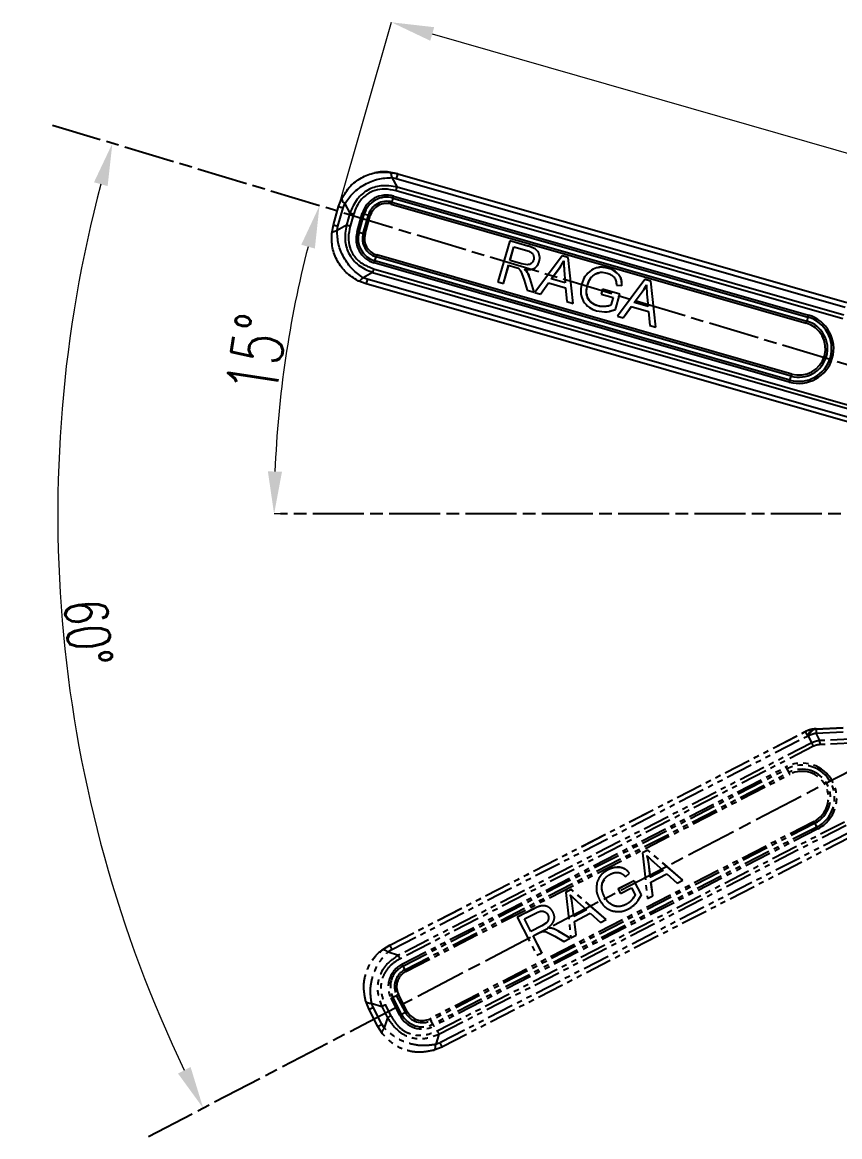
# Model space of a CAD drawing. Header units: millimetres. Extents: x 2136 to 4572, y 748 to 2471.
# Drawn here: x 3911.3 to 4104, y 1115.8 to 1378.5 of the extents above; entities that cross this region are included whole.
import ezdxf

# ---------------------------------------------------------------- set-up
doc = ezdxf.new("R2010")
doc.units = ezdxf.units.MM
doc.linetypes.add('AM_ISO08W050', pattern=[18, 12, -1.5, 3, -1.5])
doc.linetypes.add('PHANTOM', pattern=[12.7, 6.35, -1.27, 1.27, -1.27, 1.27, -1.27])
for name, color, linetype, lineweight in [('AM_5', 3, 'Continuous', 25), ('AM_7', 4, 'AM_ISO08W050', 25), ('标注', 3, 'Continuous', 13)]:
    doc.layers.add(name, color=color, linetype=linetype, lineweight=lineweight)
doc.styles.add('SLDTEXTSTYLE1', font='txt.shx', dxfattribs={"width": 0.7, "bigfont": 'gbcbig.shx'})
doc.dimstyles.new('SLDDIMSTYLE12$0', dxfattribs={"dimtxt": 12, "dimasz": 10, "dimexe": 0, "dimexo": 0.0625, "dimgap": 0.875, "dimtad": 1, "dimdec": 1, "dimlfac": 1.8, "dimrnd": 1e-09, "dimzin": 12, "dimdsep": 46, "dimtxsty": 'SLDTEXTSTYLE1', "dimcen": 0.09, "dimdle": 8.16, "dimclrd": 3, "dimclre": 3, "dimadec": 0, "dimazin": 3, "dimtfac": 1, "dimtdec": 1, "dimtofl": 0, "dimtmove": 0, "dimatfit": 3, "dimfxl": 0, "dimfrac": 2, "dimtolj": 1, "dimlwd": 5, "dimlwe": 5, "dimarcsym": 0})
doc.dimstyles.new('SLDDIMSTYLE12$2', dxfattribs={"dimtxt": 12, "dimasz": 10, "dimexe": 0, "dimexo": 0.0625, "dimgap": 0.875, "dimtad": 1, "dimdec": 1, "dimlfac": 1.8, "dimrnd": 1e-09, "dimzin": 12, "dimdsep": 46, "dimtxsty": 'SLDTEXTSTYLE1', "dimcen": 0.09, "dimdle": 8.16, "dimclrd": 3, "dimclre": 3, "dimadec": 0, "dimazin": 3, "dimtfac": 1, "dimtdec": 1, "dimtofl": 0, "dimtmove": 0, "dimatfit": 3, "dimfxl": 0, "dimfrac": 2, "dimtolj": 1, "dimlwd": 5, "dimlwe": 5, "dimarcsym": 0})

# ---------------------------------------------------------------- blocks, each defined once
blk = doc.blocks.new('*D62')
at = {"layer": 'Defpoints', "color": 0, "transparency": 16777216}
for p in [(3918.41, 1354.23), (3919.83, 1273.16), (4222.68, 1262.59), (4222.68, 1262.59), (3941.07, 1115.82)]:
    blk.add_point(p, dxfattribs=at)
at = {"layer": '标注', "color": 3, "linetype": 'Continuous', "lineweight": 5, "transparency": 16777216}
blk.add_arc((4222.68, 1262.59), 303.03, 165.1292, 205.6373, dxfattribs=at)
at = {"layer": '标注', "color": 3, "transparency": 16777216}
for points in [[(3928.19, 1340.82), (3931.4, 1339.91), (3932.52, 1349.98)], [(3950.97, 1132.23), (3947.99, 1130.73), (3953.95, 1122.54)]]:
    blk.add_solid(points, dxfattribs=at)
at = {"layer": '标注', "color": 0, "transparency": 16777216, "insert": (3926.83, 1234.71), "char_height": 10, "attachment_point": 5, "rotation": 275.3833, "style": 'SLDTEXTSTYLE1'}
blk.add_mtext('\\A1;60%%D', dxfattribs=at)
blk = doc.blocks.new('*D63')
at = {"layer": 'AM_5', "color": 3, "lineweight": 5, "transparency": 16777216}
blk.add_line((3972.11, 1262.62), (3970.66, 1262.62), dxfattribs=at)
at = {"layer": 'AM_5', "color": 3, "linetype": 'Continuous', "lineweight": 5, "transparency": 16777216}
blk.add_arc((4222.57, 1262.62), 251.91, 165.5129, 177.7254, dxfattribs=at)
at = {"layer": 'AM_5', "color": 3, "transparency": 16777216}
for points in [[(3977.06, 1326.09), (3980.27, 1325.2), (3981.36, 1335.27)], [(3972.52, 1272.59), (3969.19, 1272.66), (3970.66, 1262.62)]]:
    blk.add_solid(points, dxfattribs=at)
at = {"layer": 'Defpoints', "color": 0, "transparency": 16777216}
for p in [(3918.41, 1354.23), (3975.44, 1311.44), (3972.17, 1262.62), (4222.68, 1262.59), (4225.83, 1262.62)]:
    blk.add_point(p, dxfattribs=at)
at = {"layer": 'AM_5', "color": 0, "transparency": 16777216, "insert": (3966.55, 1300.34), "char_height": 12, "attachment_point": 5, "rotation": 81.6192, "style": 'SLDTEXTSTYLE1'}
blk.add_mtext('\\A1;15%%D', dxfattribs=at)
blk = doc.blocks.new('*D64')
at = {"layer": 'AM_5', "color": 3, "lineweight": 5, "transparency": 16777216}
blk.add_line((3985.59, 1334.07), (3998.34, 1378.53), dxfattribs=at)
at = {"layer": 'AM_5', "color": 3, "linetype": 'Continuous', "lineweight": 5, "transparency": 16777216}
for p, q in [((4007.95, 1375.78), (4226.64, 1313.07)), ((4222.59, 1262.68), (4236.25, 1310.32))]:
    blk.add_line(p, q, dxfattribs=at)
at = {"layer": 'AM_5', "color": 3, "transparency": 16777216}
for points in [[(4008.41, 1377.38), (4007.49, 1374.18), (3998.34, 1378.53)], [(4227.09, 1314.68), (4226.18, 1311.47), (4236.25, 1310.32)]]:
    blk.add_solid(points, dxfattribs=at)
at = {"layer": 'Defpoints', "color": 0, "transparency": 16777216}
for p in [(3985.57, 1334.01), (4236.25, 1310.32), (4222.57, 1262.62)]:
    blk.add_point(p, dxfattribs=at)
at = {"layer": 'AM_5', "color": 0, "transparency": 16777216, "insert": (4119.19, 1351.03), "char_height": 12, "attachment_point": 5, "rotation": 344.0012, "style": 'SLDTEXTSTYLE1'}
blk.add_mtext('\\A1;225', dxfattribs=at)

msp = doc.modelspace()

# ---------------------------------------------------------------- linework, layer by layer
at = {"color": 7, "linetype": 'Continuous', "lineweight": 25}
for p, q in [((3994.368, 1343.017), (3994.327, 1343.008)), ((3997.766, 1343.21), (3999.8, 1342.825)), ((3999.829, 1342.832), (3997.798, 1343.217)), ((3999.829, 1342.832), (3999.8, 1342.825)), ((3999.801, 1342.825), (4105.694, 1312.458)), ((3999.829, 1342.832), (4105.724, 1312.465)), ((3998.439, 1341.929), (3999.66, 1339.676)), ((3998.439, 1341.929), (3999.457, 1341.737)), ((3999.457, 1341.737), (4105.35, 1311.37)), ((3998.816, 1337.562), (4096.68, 1309.498)), ((4104.764, 1308.597), (3999.408, 1338.81)), ((4105.017, 1309.463), (3999.66, 1339.676)), ((3984.645, 1330.787), (3985.885, 1335.112)), ((3985.693, 1330.469), (3986.933, 1334.795)), ((3985.885, 1335.112), (3986.634, 1337.04)), ((3986.933, 1334.795), (3987.307, 1335.759)), ((3987.307, 1335.759), (3988.529, 1333.505)), ((3998.301, 1335.694), (4096.165, 1307.629)), ((3998.685, 1337.094), (3998.433, 1336.161)), ((3998.433, 1336.161), (4096.297, 1308.097)), ((3998.685, 1337.094), (4096.549, 1309.03)), ((3988.529, 1333.505), (3987.723, 1330.694)), ((3989.39, 1333.256), (3988.583, 1330.445)), ((3990.217, 1329.157), (3991.457, 1333.483)), ((3990.688, 1329.023), (3991.928, 1333.349)), ((3991.641, 1328.758), (3992.882, 1333.084)), ((3991.928, 1333.349), (3992.882, 1333.084)), ((3992.112, 1328.625), (3993.353, 1332.95)), ((3984.259, 1328.754), (3984.645, 1330.787)), ((3987.723, 1330.694), (3985.499, 1329.453)), ((3985.499, 1329.453), (3985.693, 1330.469)), ((3990.688, 1329.023), (3991.641, 1328.758)), ((4026.221, 1327.017), (4023.446, 1317.338)), ((4026.243, 1327.022), (4026.221, 1327.017)), ((4030.503, 1325.789), (4026.221, 1327.017)), ((4030.525, 1325.794), (4026.243, 1327.022)), ((4026.279, 1322.388), (4027.196, 1325.588)), ((4026.301, 1322.393), (4027.216, 1325.583)), ((4027.196, 1325.588), (4030.251, 1324.712)), ((4030.525, 1325.794), (4030.503, 1325.789)), ((4032.02, 1325.23), (4031.997, 1325.225)), ((4092.16, 1293.733), (3994.296, 1321.798)), ((3994.433, 1322.267), (3994.718, 1323.207)), ((4092.297, 1294.202), (3994.433, 1322.267)), ((4092.582, 1295.142), (3994.718, 1323.207)), ((4092.719, 1295.611), (3994.856, 1323.676)), ((4026.301, 1322.393), (4026.279, 1322.388)), ((4029.037, 1321.597), (4026.279, 1322.388)), ((4029.059, 1321.602), (4026.301, 1322.393)), ((4029.059, 1321.602), (4029.037, 1321.597)), ((4030.393, 1321.369), (4029.037, 1321.597)), ((4038.6, 1323.475), (4032.11, 1314.861)), ((4038.622, 1323.479), (4038.6, 1323.475)), ((4039.979, 1323.079), (4038.6, 1323.475)), ((4040.001, 1323.084), (4038.622, 1323.479)), ((4040.001, 1323.084), (4039.979, 1323.079)), ((4041.149, 1312.268), (4039.979, 1323.079)), ((4041.172, 1312.273), (4040.001, 1323.084)), ((3993.893, 1319.562), (3991.669, 1318.321)), ((3993.893, 1319.562), (4121.476, 1282.975)), ((3994.137, 1320.426), (4121.719, 1283.839)), ((4024.725, 1316.971), (4025.959, 1321.273)), ((4024.748, 1316.976), (4025.978, 1321.267)), ((4025.959, 1321.273), (4027.45, 1320.845)), ((4027.45, 1320.845), (4028.259, 1320.532)), ((4028.861, 1319.846), (4029.659, 1317.741)), ((4031.316, 1320.318), (4031.338, 1320.323)), ((4036.035, 1318.041), (4037.918, 1320.571)), ((4036.058, 1318.045), (4037.94, 1320.576)), ((4037.94, 1320.576), (4037.918, 1320.571)), ((4039.071, 1320.062), (4039.321, 1317.098)), ((4046.324, 1319.145), (4046.302, 1319.14)), ((4046.324, 1319.145), (4047.337, 1319.455)), ((4046.884, 1320.682), (4046.862, 1320.677)), ((4049.521, 1320.525), (4049.499, 1320.521)), ((4051.905, 1319.082), (4051.882, 1319.078)), ((3992.358, 1316.872), (3990.429, 1317.622)), ((3992.635, 1317.946), (3991.669, 1318.321)), ((4120.697, 1280.068), (3992.359, 1316.871)), ((4120.974, 1281.142), (3992.635, 1317.946)), ((4023.446, 1317.338), (4024.725, 1316.971)), ((4024.748, 1316.976), (4024.725, 1316.971)), ((4029.659, 1317.741), (4030.36, 1315.355)), ((4031.06, 1318.022), (4031.038, 1318.017)), ((4031.97, 1314.894), (4031.038, 1318.017)), ((4031.992, 1314.898), (4031.06, 1318.022)), ((4033.463, 1314.473), (4035.373, 1317.102)), ((4033.485, 1314.477), (4035.389, 1317.098)), ((4035.373, 1317.102), (4039.411, 1315.944)), ((4036.058, 1318.045), (4036.035, 1318.041)), ((4039.321, 1317.098), (4036.035, 1318.041)), ((4039.32, 1317.11), (4036.058, 1318.045)), ((4044.571, 1316.582), (4044.548, 1316.578)), ((4051.382, 1316.531), (4052.636, 1316.522)), ((4058.123, 1317.876), (4051.633, 1309.262)), ((4052.659, 1316.527), (4052.636, 1316.522)), ((4058.145, 1317.881), (4058.123, 1317.876)), ((4059.502, 1317.481), (4058.123, 1317.876)), ((4059.524, 1317.485), (4058.145, 1317.881)), ((4059.524, 1317.485), (4059.502, 1317.481)), ((4060.672, 1306.67), (4059.502, 1317.481)), ((4060.694, 1306.675), (4059.524, 1317.485)), ((4030.36, 1315.355), (4031.97, 1314.894)), ((4031.992, 1314.898), (4031.97, 1314.894)), ((4032.11, 1314.861), (4033.463, 1314.473)), ((4033.485, 1314.477), (4033.463, 1314.473)), ((4039.411, 1315.944), (4039.704, 1312.683)), ((4048.106, 1315.614), (4047.781, 1314.48)), ((4047.781, 1314.48), (4050.618, 1313.666)), ((4048.129, 1315.619), (4048.106, 1315.614)), ((4052.197, 1314.441), (4048.106, 1315.614)), ((4052.219, 1314.446), (4048.129, 1315.619)), ((4050.618, 1313.666), (4050.1, 1311.858)), ((4051.17, 1310.859), (4052.197, 1314.441)), ((4051.192, 1310.863), (4052.219, 1314.446)), ((4052.219, 1314.446), (4052.197, 1314.441)), ((4055.558, 1312.442), (4057.44, 1314.973)), ((4055.58, 1312.447), (4057.463, 1314.978)), ((4057.463, 1314.978), (4057.44, 1314.973)), ((4058.594, 1314.464), (4058.844, 1311.5)), ((4039.704, 1312.683), (4041.149, 1312.268)), ((4041.172, 1312.273), (4041.149, 1312.268)), ((4044.689, 1313.441), (4044.666, 1313.436)), ((4047.024, 1311.666), (4047.001, 1311.661)), ((4048.912, 1311.553), (4048.89, 1311.548)), ((4049.505, 1311.665), (4048.912, 1311.553)), ((4052.986, 1308.874), (4054.896, 1311.504)), ((4053.008, 1308.879), (4054.912, 1311.499)), ((4054.896, 1311.504), (4058.934, 1310.346)), ((4055.58, 1312.447), (4055.558, 1312.442)), ((4058.844, 1311.5), (4055.558, 1312.442)), ((4058.843, 1311.511), (4055.58, 1312.447)), ((4049.765, 1310.408), (4049.788, 1310.413)), ((4049.771, 1310.472), (4051.192, 1310.863)), ((4051.192, 1310.863), (4051.17, 1310.859)), ((4051.633, 1309.262), (4052.986, 1308.874)), ((4053.008, 1308.879), (4052.986, 1308.874)), ((4058.934, 1310.346), (4059.227, 1307.084)), ((4096.549, 1309.03), (4096.297, 1308.097)), ((4059.227, 1307.084), (4060.672, 1306.67)), ((4060.694, 1306.675), (4060.672, 1306.67)), ((4092.297, 1294.202), (4092.582, 1295.142))]:
    msp.add_line(p, q, dxfattribs=at)
at = {"color": 7, "linetype": 'PHANTOM', "lineweight": 25}
for p, q in [((3997.932, 1160.985), (4095.929, 1211.305)), ((3997.948, 1161.01), (4095.946, 1211.33)), ((4095.929, 1211.305), (4095.946, 1211.33)), ((4098.475, 1211.956), (4098.224, 1211.943)), ((4098.232, 1211.919), (4098.249, 1211.944)), ((4098.232, 1211.919), (4098.481, 1211.93)), ((4098.249, 1211.944), (4098.5, 1211.957)), ((4098.481, 1211.93), (4106.649, 1212.318)), ((4098.5, 1211.957), (4106.668, 1212.345)), ((4098.509, 1210.925), (4106.677, 1211.313)), ((3998.426, 1159.956), (4096.423, 1210.276)), ((4097.485, 1208.657), (3999.984, 1158.593)), ((4096.423, 1210.276), (4096.672, 1210.286)), ((4097.485, 1208.657), (4096.672, 1210.286)), ((4099.376, 1209.186), (4098.509, 1210.925)), ((4108.184, 1209.604), (4099.376, 1209.186)), ((4108.226, 1208.672), (4099.417, 1208.254)), ((4097.893, 1207.853), (4000.393, 1157.788)), ((4000.815, 1156.473), (4091.382, 1202.977)), ((4001.04, 1156.042), (4091.606, 1202.546)), ((4001.494, 1155.19), (4092.061, 1201.694)), ((4001.718, 1154.759), (4092.285, 1201.263)), ((4009.13, 1140.776), (4127.199, 1201.402)), ((4091.606, 1202.546), (4092.061, 1201.694)), ((4009.543, 1139.979), (4127.612, 1200.605)), ((4128.501, 1198.925), (4009.732, 1137.939)), ((4129.034, 1197.952), (4010.265, 1136.967)), ((4097.996, 1190.141), (4007.43, 1143.637)), ((4098.217, 1189.706), (4007.651, 1143.202)), ((4098.653, 1188.825), (4008.086, 1142.321)), ((4098.874, 1188.389), (4008.307, 1141.885)), ((4098.653, 1188.825), (4098.217, 1189.706)), ((4058.809, 1183.357), (4057.533, 1182.702)), ((4057.546, 1182.721), (4057.533, 1182.702)), ((4057.533, 1182.702), (4058.695, 1171.98)), ((4058.822, 1183.376), (4057.546, 1182.721)), ((4058.822, 1183.376), (4058.809, 1183.357)), ((4067.06, 1176.275), (4058.809, 1183.357)), ((4067.073, 1176.294), (4058.822, 1183.376)), ((4059.035, 1180.137), (4059.022, 1180.118)), ((4059.381, 1176.985), (4059.022, 1180.118)), ((4059.394, 1177.004), (4059.035, 1180.137)), ((4060.211, 1180.536), (4062.422, 1178.546)), ((4047.417, 1177.058), (4047.404, 1177.039)), ((4049.447, 1178.748), (4049.434, 1178.729)), ((4052.173, 1179.327), (4052.16, 1179.308)), ((4053.538, 1177.109), (4054.459, 1177.96)), ((4054.472, 1177.979), (4054.459, 1177.96)), ((4062.422, 1178.546), (4059.381, 1176.985)), ((4059.394, 1177.004), (4059.381, 1176.985)), ((4062.413, 1178.554), (4059.394, 1177.004)), ((4059.54, 1175.848), (4063.277, 1177.766)), ((4063.277, 1177.766), (4065.723, 1175.588)), ((4048.061, 1175.553), (4048.048, 1175.535)), ((4048.061, 1175.553), (4048.587, 1176.473)), ((4055.562, 1176.143), (4051.776, 1174.199)), ((4055.575, 1176.161), (4051.789, 1174.218)), ((4052.316, 1173.149), (4054.941, 1174.497)), ((4054.941, 1174.497), (4055.8, 1172.824)), ((4055.575, 1176.161), (4055.562, 1176.143)), ((4057.265, 1172.827), (4055.562, 1176.143)), ((4057.278, 1172.846), (4055.575, 1176.161)), ((4059.947, 1172.623), (4059.54, 1175.848)), ((4059.96, 1172.641), (4059.555, 1175.855)), ((4065.723, 1175.588), (4067.06, 1176.275)), ((4067.073, 1176.294), (4067.06, 1176.275)), ((4040.742, 1174.08), (4039.466, 1173.425)), ((4039.479, 1173.444), (4039.466, 1173.425)), ((4039.466, 1173.425), (4040.628, 1162.703)), ((4040.755, 1174.099), (4039.479, 1173.444)), ((4040.755, 1174.099), (4040.742, 1174.08)), ((4048.993, 1166.998), (4040.742, 1174.08)), ((4049.006, 1167.017), (4040.755, 1174.099)), ((4048.536, 1172.485), (4048.523, 1172.466)), ((4051.789, 1174.218), (4051.776, 1174.199)), ((4051.776, 1174.199), (4052.316, 1173.149)), ((4055.143, 1171.789), (4055.13, 1171.77)), ((4055.499, 1172.276), (4055.143, 1171.789)), ((4056.51, 1171.588), (4057.278, 1172.846)), ((4057.278, 1172.846), (4057.265, 1172.827)), ((4058.695, 1171.98), (4059.947, 1172.623)), ((4059.96, 1172.641), (4059.947, 1172.623)), ((4031.977, 1169.572), (4028.014, 1167.537)), ((4031.99, 1169.591), (4028.027, 1167.556)), ((4031.99, 1169.591), (4031.977, 1169.572)), ((4033.466, 1170.202), (4033.453, 1170.184)), ((4040.968, 1170.86), (4040.955, 1170.841)), ((4041.314, 1167.708), (4040.955, 1170.841)), ((4041.327, 1167.726), (4040.968, 1170.86)), ((4044.355, 1169.269), (4041.314, 1167.708)), ((4044.346, 1169.277), (4041.327, 1167.726)), ((4042.144, 1171.259), (4044.355, 1169.269)), ((4050.772, 1170.275), (4050.759, 1170.256)), ((4053.689, 1170.579), (4053.676, 1170.56)), ((4056.549, 1171.538), (4056.562, 1171.556)), ((4028.027, 1167.556), (4028.014, 1167.537)), ((4028.014, 1167.537), (4032.614, 1158.58)), ((4029.704, 1167.163), (4032.531, 1168.614)), ((4031.225, 1164.201), (4029.704, 1167.163)), ((4031.238, 1164.22), (4029.722, 1167.172)), ((4041.327, 1167.726), (4041.314, 1167.708)), ((4041.474, 1166.571), (4045.21, 1168.489)), ((4041.88, 1163.346), (4041.474, 1166.571)), ((4041.893, 1163.364), (4041.488, 1166.578)), ((4045.21, 1168.489), (4047.656, 1166.311)), ((4047.656, 1166.311), (4048.993, 1166.998)), ((4049.006, 1167.017), (4048.993, 1166.998)), ((4033.777, 1165.512), (4031.225, 1164.201)), ((4031.238, 1164.22), (4031.225, 1164.201)), ((4033.79, 1165.531), (4031.238, 1164.22)), ((4031.754, 1163.169), (4033.134, 1163.878)), ((4033.134, 1163.878), (4033.939, 1164.203)), ((4034.922, 1166.274), (4033.777, 1165.512)), ((4033.79, 1165.531), (4033.777, 1165.512)), ((4034.847, 1164.115), (4036.869, 1163.126)), ((4036.314, 1166.139), (4036.327, 1166.158)), ((4037.699, 1164.289), (4037.686, 1164.271)), ((4040.503, 1162.631), (4037.686, 1164.271)), ((4040.516, 1162.65), (4037.699, 1164.289)), ((4033.799, 1159.188), (4031.754, 1163.169)), ((4033.812, 1159.207), (4031.772, 1163.179)), ((4036.869, 1163.126), (4039.013, 1161.866)), ((4039.013, 1161.866), (4040.503, 1162.631)), ((4040.516, 1162.65), (4040.503, 1162.631)), ((4040.628, 1162.703), (4041.88, 1163.346)), ((4041.893, 1163.364), (4041.88, 1163.346)), ((3996.184, 1159.873), (3997.931, 1160.985)), ((3997.948, 1161.01), (3996.203, 1159.901)), ((3997.552, 1159.399), (3998.426, 1159.956)), ((3997.552, 1159.399), (3999.984, 1158.593)), ((3997.948, 1161.01), (3997.931, 1160.985)), ((4032.614, 1158.58), (4033.799, 1159.188)), ((4033.812, 1159.207), (4033.799, 1159.188)), ((3993.839, 1157.407), (3993.815, 1157.373)), ((4001.04, 1156.042), (4001.494, 1155.19)), ((4000.296, 1144.46), (3998.241, 1148.463)), ((3998.676, 1148.688), (3999.552, 1149.147)), ((4000.731, 1144.685), (3998.676, 1148.688)), ((4001.608, 1145.144), (3999.552, 1149.147)), ((4002.043, 1145.369), (3999.987, 1149.372)), ((3993.062, 1145.838), (3992.29, 1147.757)), ((3995.118, 1141.835), (3993.062, 1145.838)), ((3993.657, 1147.283), (3996.09, 1146.476)), ((3994.044, 1146.324), (3993.657, 1147.283)), ((3996.099, 1142.321), (3994.044, 1146.324)), ((3996.09, 1146.476), (3997.426, 1143.874)), ((3996.888, 1146.883), (3998.224, 1144.281)), ((3997.426, 1143.874), (3996.654, 1141.447)), ((4000.731, 1144.685), (4001.608, 1145.144)), ((4008.086, 1142.321), (4007.651, 1143.202)), ((3996.227, 1140.089), (3995.118, 1141.835)), ((3996.654, 1141.447), (3996.099, 1142.321)), ((4009.543, 1139.979), (4008.771, 1137.552)), ((4009.732, 1137.939), (4008.771, 1137.552)), ((4010.265, 1136.967), (4008.345, 1136.194))]:
    msp.add_line(p, q, dxfattribs=at)
at = {"color": 7, "linetype": 'Continuous', "lineweight": 25}
for centre, radius, start, end in [((3997.176, 1331.843), 5.949, 73.99917, 164.00247), ((3997.179, 1331.844), 5.462, 73.99917, 164.00247), ((4033.884, 1327.452), 36.496, 163.9172, 164.67984), ((3997.196, 1331.847), 4.488, 73.99917, 164.00247), ((3997.199, 1331.848), 4.001, 73.99917, 164.00247), ((3963.232, 1345.805), 36.498, 343.91719, 344.67981), ((4010.791, 1400.712), 69.954, 253.95603, 254.35706), ((3974.018, 1265.717), 69.958, 73.95602, 74.35704), ((3995.936, 1327.517), 5.95, 164.00083, 253.99752), ((4009.551, 1396.386), 69.954, 253.95603, 254.35706), ((3995.939, 1327.518), 5.463, 164.00075, 253.99756), ((3995.956, 1327.521), 4.488, 164.00075, 253.99757), ((3972.778, 1261.391), 69.958, 73.95602, 74.35704), ((3995.959, 1327.522), 4.001, 164.00056, 253.99766), ((4030.014, 1311.611), 37.142, 163.32881, 164.08236), ((3959.137, 1333.862), 37.142, 343.32882, 344.08236), ((4094.42, 1301.616), 8.2, 254.00246, 74), ((4094.423, 1301.616), 7.713, 254.00238, 74.00008), ((4131.749, 1299.387), 36.497, 163.91719, 164.67983), ((4094.439, 1301.62), 6.738, 254.00253, 73.99993), ((4094.442, 1301.62), 6.251, 254.00255, 73.99991), ((4061.096, 1317.74), 36.497, 343.91719, 344.67983), ((4057, 1305.798), 37.143, 343.32883, 344.08237), ((4127.877, 1283.547), 37.141, 163.32879, 164.08235)]:
    msp.add_arc(centre, radius, start, end, dxfattribs=at)
at = {"color": 7, "linetype": 'PHANTOM', "lineweight": 25}
for centre, radius, start, end in [((4098.498, 1206.301), 5.625, 92.71551, 117.17948), ((4110.831, 1217.832), 16.269, 203.65323, 207.67441), ((4098.515, 1206.326), 5.625, 92.71551, 117.17948), ((4098.727, 1209.558), 2.413, 101.84245, 162.69532), ((4098.976, 1209.569), 2.413, 101.84237, 162.69509), ((4118.488, 1211.987), 20.008, 180.16327, 183.04177), ((4099.848, 1204.118), 6.938, 101.13017, 117.24213), ((4095.128, 1195.683), 8.2, 297.1833, 117.18084), ((4095.129, 1195.686), 7.713, 297.18322, 117.18092), ((4123.873, 1219.603), 36.497, 207.09803, 207.86067), ((4095.139, 1195.7), 6.738, 297.18337, 117.18077), ((4059.794, 1184.638), 36.497, 27.09803, 27.86067), ((4095.141, 1195.702), 6.251, 297.18339, 117.18075), ((4064.979, 1173.127), 37.143, 26.50967, 27.26321), ((4131.888, 1205.403), 37.141, 206.50963, 207.26319), ((4003.533, 1151.181), 5.949, 117.18001, 207.18331), ((4003.535, 1151.183), 5.462, 117.18001, 207.18331), ((4033.305, 1173.098), 36.496, 207.09805, 207.86068), ((4003.544, 1151.197), 4.488, 117.18001, 207.18331), ((4003.546, 1151.2), 4.001, 117.18001, 207.18331), ((3969.227, 1138.133), 36.498, 27.09803, 27.86065), ((3966.333, 1210.716), 69.954, 297.13687, 297.5379), ((4031.896, 1087.115), 69.958, 117.13686, 117.53788), ((3968.389, 1206.714), 69.954, 297.13687, 297.5379), ((4005.589, 1147.178), 5.95, 207.18167, 297.17837), ((4005.591, 1147.18), 5.463, 207.18159, 297.1784), ((4033.952, 1083.112), 69.958, 117.13686, 117.53788), ((4005.601, 1147.194), 4.488, 207.18159, 297.17841), ((4005.602, 1147.197), 4.001, 207.1814, 297.1785), ((3974.413, 1126.623), 37.142, 26.50966, 27.2632), ((4041.323, 1158.899), 37.142, 206.50966, 207.26321)]:
    msp.add_arc(centre, radius, start, end, dxfattribs=at)
at = {"color": 7, "linetype": 'Continuous', "lineweight": 25}
for points, knots in [([(3986.634, 1337.04), (3987.226, 1338.006), (3988.404, 1339.931), (3991.166, 1341.982), (3994.37, 1343.238), (3996.631, 1343.22), (3997.766, 1343.21)], [0, 0, 0, 0, 0.2509207, 0.5000162, 0.7490448, 1, 1, 1, 1]), ([(3997.798, 1343.217), (3996.644, 1343.318), (3995.468, 1343.42), (3994.39, 1343.016), (3994.37, 1343.008)], [0, 0, 0, 0, 0.9811751, 1, 1, 1, 1]), ([(3997.766, 1343.21), (3997.903, 1343.141), (3998.178, 1343.002), (3998.352, 1342.287), (3998.439, 1341.929)], [0, 0, 0, 0, 0.5000005, 1, 1, 1, 1]), ([(3987.307, 1335.759), (3987.939, 1336.648), (3989.197, 1338.419), (3991.992, 1340.407), (3995.164, 1341.727), (3997.344, 1341.861), (3998.439, 1341.929)], [0, 0, 0, 0, 0.2509209, 0.5000162, 0.7490448, 1, 1, 1, 1]), ([(3999.66, 1339.676), (3998.389, 1339.882), (3996.032, 1340.263), (3992.658, 1339.15), (3989.943, 1336.876), (3989.023, 1334.684), (3988.529, 1333.505)], [0, 0, 0, 0, 0.2702915, 0.5008839, 0.7316205, 1, 1, 1, 1]), ([(3999.408, 1338.81), (3998.528, 1338.997), (3996.891, 1339.346), (3994.49, 1338.988), (3992.341, 1337.947), (3990.432, 1336.034), (3989.755, 1334.229), (3989.39, 1333.256)], [0, 0, 0, 0, 0.2085412, 0.3881399, 0.5544367, 0.759769, 1, 1, 1, 1]), ([(3986.635, 1337.04), (3986.61, 1336.882), (3986.561, 1336.564), (3987.057, 1336.028), (3987.307, 1335.759)], [0, 0, 0, 0, 0.49686735, 1, 1, 1, 1]), ([(3984.259, 1328.754), (3984.321, 1328.896), (3984.445, 1329.18), (3985.148, 1329.362), (3985.499, 1329.453)], [0, 0, 0, 0, 0.50000085, 1, 1, 1, 1]), ([(3991.669, 1318.321), (3990.777, 1318.955), (3988.997, 1320.219), (3987.006, 1323.016), (3985.69, 1326.186), (3985.563, 1328.361), (3985.499, 1329.453)], [0, 0, 0, 0, 0.2509467, 0.4999847, 0.7490684, 1, 1, 1, 1]), ([(3987.723, 1330.694), (3987.517, 1329.421), (3987.135, 1327.063), (3988.249, 1323.689), (3990.523, 1320.975), (3992.715, 1320.056), (3993.893, 1319.562)], [0, 0, 0, 0, 0.2705363, 0.5011773, 0.7319034, 1, 1, 1, 1]), ([(3988.583, 1330.445), (3988.396, 1329.564), (3988.048, 1327.926), (3988.406, 1325.524), (3989.448, 1323.375), (3991.361, 1321.467), (3993.165, 1320.791), (3994.137, 1320.426)], [0, 0, 0, 0, 0.20872371, 0.38836947, 0.55468562, 0.75997191, 1, 1, 1, 1]), ([(3990.429, 1317.622), (3989.462, 1318.214), (3987.534, 1319.394), (3985.482, 1322.157), (3984.226, 1325.361), (3984.248, 1327.62), (3984.259, 1328.754)], [0, 0, 0, 0, 0.2509467, 0.4999848, 0.7490685, 1, 1, 1, 1]), ([(4030.251, 1324.712), (4030.56, 1324.607), (4031.008, 1324.456), (4031.502, 1324.1), (4031.657, 1323.873), (4031.729, 1323.767)], [0, 0, 0, 0, 0.5431864, 0.7867589, 1, 1, 1, 1]), ([(4031.997, 1325.225), (4031.761, 1325.336), (4031.277, 1325.561), (4030.765, 1325.712), (4030.503, 1325.789)], [0, 0, 0, 0, 0.4889255, 1, 1, 1, 1]), ([(4032.02, 1325.23), (4031.783, 1325.34), (4031.299, 1325.566), (4030.787, 1325.717), (4030.525, 1325.794)], [0, 0, 0, 0, 0.4889255, 1, 1, 1, 1]), ([(4032.838, 1324.503), (4032.702, 1324.662), (4032.458, 1324.945), (4032.139, 1325.139), (4031.997, 1325.225)], [0, 0, 0, 0, 0.5575462, 1, 1, 1, 1]), ([(4033.282, 1323.429), (4033.234, 1323.651), (4033.152, 1324.037), (4032.932, 1324.364), (4032.838, 1324.503)], [0, 0, 0, 0, 0.5738958, 1, 1, 1, 1]), ([(4029.72, 1320.294), (4030.047, 1320.263), (4030.654, 1320.204), (4031.512, 1320.329), (4032.266, 1320.666), (4032.887, 1321.288), (4033.094, 1321.859), (4033.203, 1322.159)], [0, 0, 0, 0, 0.2248507, 0.4169148, 0.5876668, 0.7832367, 1, 1, 1, 1]), ([(4031.315, 1321.701), (4031.174, 1321.609), (4030.893, 1321.426), (4030.559, 1321.388), (4030.393, 1321.369)], [0, 0, 0, 0, 0.50112496, 1, 1, 1, 1]), ([(4031.882, 1322.531), (4031.822, 1322.368), (4031.702, 1322.044), (4031.444, 1321.815), (4031.315, 1321.701)], [0, 0, 0, 0, 0.5017512, 1, 1, 1, 1]), ([(4031.729, 1323.767), (4031.816, 1323.566), (4031.944, 1323.269), (4031.952, 1322.838), (4031.905, 1322.634), (4031.882, 1322.531)], [0, 0, 0, 0, 0.508701, 0.7517829, 1, 1, 1, 1]), ([(4033.203, 1322.159), (4033.256, 1322.396), (4033.349, 1322.817), (4033.302, 1323.243), (4033.282, 1323.429)], [0, 0, 0, 0, 0.5655054, 1, 1, 1, 1]), ([(4037.918, 1320.571), (4038.124, 1320.867), (4038.504, 1321.414), (4038.814, 1322.003), (4038.955, 1322.273)], [0, 0, 0, 0, 0.5419592, 1, 1, 1, 1]), ([(4037.94, 1320.576), (4038.146, 1320.872), (4038.527, 1321.419), (4038.836, 1322.008), (4038.978, 1322.278)], [0, 0, 0, 0, 0.5419592, 1, 1, 1, 1]), ([(4038.955, 1322.273), (4038.964, 1321.912), (4038.983, 1321.174), (4039.041, 1320.438), (4039.071, 1320.062)], [0, 0, 0, 0, 0.4886907, 1, 1, 1, 1]), ([(4028.259, 1320.532), (4028.359, 1320.452), (4028.6, 1320.261), (4028.765, 1319.999), (4028.861, 1319.846)], [0, 0, 0, 0, 0.4142729, 1, 1, 1, 1]), ([(4031.038, 1318.017), (4030.863, 1318.559), (4030.586, 1319.421), (4029.954, 1320.058), (4029.72, 1320.294)], [0, 0, 0, 0, 0.628575, 1, 1, 1, 1]), ([(4031.06, 1318.022), (4030.885, 1318.564), (4030.608, 1319.425), (4029.977, 1320.063), (4029.742, 1320.299)], [0, 0, 0, 0, 0.628575, 1, 1, 1, 1]), ([(4045.516, 1320.127), (4044.941, 1319.655), (4043.872, 1318.778), (4043.421, 1317.476), (4043.213, 1316.875)], [0, 0, 0, 0, 0.5381648, 1, 1, 1, 1]), ([(4044.548, 1316.578), (4044.741, 1317.114), (4045.02, 1317.888), (4045.701, 1318.716), (4046.104, 1319), (4046.302, 1319.14)], [0, 0, 0, 0, 0.5344662, 0.7714045, 1, 1, 1, 1]), ([(4044.571, 1316.582), (4044.781, 1317.188), (4045.137, 1318.212), (4045.98, 1318.874), (4046.324, 1319.145)], [0, 0, 0, 0, 0.5921782, 1, 1, 1, 1]), ([(4049.499, 1320.521), (4049.087, 1320.617), (4048.304, 1320.801), (4046.904, 1320.786), (4046.035, 1320.374), (4045.516, 1320.127)], [0, 0, 0, 0, 0.308178, 0.5862676, 1, 1, 1, 1]), ([(4046.302, 1319.14), (4046.514, 1319.251), (4046.937, 1319.474), (4047.93, 1319.682), (4048.683, 1319.531), (4049.2, 1319.428)], [0, 0, 0, 0, 0.2394886, 0.4785859, 1, 1, 1, 1]), ([(4049.521, 1320.525), (4049.111, 1320.615), (4048.332, 1320.784), (4047.408, 1320.847), (4046.977, 1320.672), (4046.899, 1320.641)], [0, 0, 0, 0, 0.4764978, 0.9064737, 1, 1, 1, 1]), ([(4049.2, 1319.428), (4049.514, 1319.318), (4050.127, 1319.104), (4050.591, 1318.652), (4050.818, 1318.432)], [0, 0, 0, 0, 0.512975, 1, 1, 1, 1]), ([(4051.882, 1319.078), (4051.515, 1319.426), (4050.823, 1320.081), (4049.921, 1320.38), (4049.499, 1320.521)], [0, 0, 0, 0, 0.5318982, 1, 1, 1, 1]), ([(4051.905, 1319.082), (4051.537, 1319.431), (4050.845, 1320.086), (4049.943, 1320.385), (4049.521, 1320.525)], [0, 0, 0, 0, 0.53189815, 1, 1, 1, 1]), ([(4052.636, 1316.522), (4052.631, 1317.064), (4052.621, 1317.996), (4052.1, 1318.758), (4051.882, 1319.078)], [0, 0, 0, 0, 0.5814657, 1, 1, 1, 1]), ([(4052.659, 1316.527), (4052.653, 1317.069), (4052.644, 1318.001), (4052.123, 1318.763), (4051.905, 1319.082)], [0, 0, 0, 0, 0.5814657, 1, 1, 1, 1]), ([(3990.429, 1317.622), (3990.58, 1317.602), (3990.883, 1317.563), (3991.406, 1318.067), (3991.669, 1318.321)], [0, 0, 0, 0, 0.4968674, 1, 1, 1, 1]), ([(4043.213, 1316.875), (4043.047, 1316.078), (4042.762, 1314.704), (4043.303, 1313.422), (4043.53, 1312.883)], [0, 0, 0, 0, 0.5794862, 1, 1, 1, 1]), ([(4044.666, 1313.436), (4044.573, 1313.66), (4044.381, 1314.118), (4044.246, 1315.195), (4044.424, 1316.011), (4044.548, 1316.578)], [0, 0, 0, 0, 0.2264152, 0.4626215, 1, 1, 1, 1]), ([(4044.689, 1313.441), (4044.517, 1313.981), (4044.186, 1315.02), (4044.446, 1316.076), (4044.571, 1316.582)], [0, 0, 0, 0, 0.520635, 1, 1, 1, 1]), ([(4050.818, 1318.432), (4050.913, 1318.307), (4051.105, 1318.055), (4051.361, 1317.419), (4051.373, 1316.894), (4051.382, 1316.531)], [0, 0, 0, 0, 0.23103556, 0.46846759, 1, 1, 1, 1]), ([(4057.44, 1314.973), (4057.646, 1315.269), (4058.027, 1315.815), (4058.336, 1316.405), (4058.478, 1316.675)], [0, 0, 0, 0, 0.54195929, 1, 1, 1, 1]), ([(4057.463, 1314.978), (4057.669, 1315.274), (4058.049, 1315.82), (4058.359, 1316.409), (4058.5, 1316.679)], [0, 0, 0, 0, 0.5419593, 1, 1, 1, 1]), ([(4058.478, 1316.675), (4058.487, 1316.314), (4058.506, 1315.576), (4058.564, 1314.84), (4058.594, 1314.464)], [0, 0, 0, 0, 0.4886908, 1, 1, 1, 1]), ([(4043.53, 1312.883), (4043.977, 1312.283), (4044.809, 1311.166), (4046.119, 1310.709), (4046.725, 1310.498)], [0, 0, 0, 0, 0.53725916, 1, 1, 1, 1]), ([(4047.001, 1311.661), (4046.5, 1311.848), (4045.772, 1312.12), (4045.028, 1312.82), (4044.787, 1313.231), (4044.666, 1313.436)], [0, 0, 0, 0, 0.5264104, 0.7642346, 1, 1, 1, 1]), ([(4047.024, 1311.666), (4046.456, 1311.874), (4045.484, 1312.229), (4044.923, 1313.085), (4044.689, 1313.441)], [0, 0, 0, 0, 0.5837878, 1, 1, 1, 1]), ([(4048.89, 1311.548), (4048.571, 1311.515), (4047.935, 1311.448), (4047.312, 1311.59), (4047.001, 1311.661)], [0, 0, 0, 0, 0.5020846, 1, 1, 1, 1]), ([(4048.912, 1311.553), (4048.554, 1311.518), (4047.918, 1311.456), (4047.296, 1311.602), (4047.024, 1311.666)], [0, 0, 0, 0, 0.5618251, 1, 1, 1, 1]), ([(4050.1, 1311.858), (4049.96, 1311.802), (4049.571, 1311.646), (4049.156, 1311.586), (4048.89, 1311.548)], [0, 0, 0, 0, 0.3598376, 1, 1, 1, 1]), ([(4046.725, 1310.498), (4047.548, 1310.358), (4049.066, 1310.101), (4050.509, 1310.621), (4051.17, 1310.859)], [0, 0, 0, 0, 0.5424178, 1, 1, 1, 1])]:
    msp.add_open_spline(points, degree=3, knots=knots, dxfattribs=at)
for points in [[(3999.801, 1342.825), (3999.781, 1342.775), (3999.741, 1342.675), (3999.551, 1342.049), (3999.457, 1341.737)], [(3999.408, 1338.81), (3999.432, 1338.893), (3999.48, 1339.061), (3999.549, 1339.297), (3999.611, 1339.512), (3999.644, 1339.621), (3999.66, 1339.676)], [(3985.885, 1335.112), (3985.928, 1335.097), (3986.013, 1335.067), (3986.626, 1334.886), (3986.933, 1334.795)], [(3989.39, 1333.256), (3989.306, 1333.28), (3989.139, 1333.328), (3988.903, 1333.396), (3988.691, 1333.458), (3988.583, 1333.49), (3988.529, 1333.505)], [(3984.645, 1330.787), (3984.688, 1330.771), (3984.773, 1330.741), (3985.386, 1330.56), (3985.693, 1330.469)], [(3988.583, 1330.445), (3988.5, 1330.469), (3988.333, 1330.517), (3988.097, 1330.585), (3987.885, 1330.646), (3987.777, 1330.678), (3987.723, 1330.694)], [(3994.137, 1320.426), (3994.113, 1320.342), (3994.065, 1320.175), (3993.998, 1319.939), (3993.938, 1319.725), (3993.908, 1319.616), (3993.893, 1319.562)], [(3992.635, 1317.946), (3992.551, 1317.635), (3992.382, 1317.013), (3992.367, 1316.919), (3992.359, 1316.871)]]:
    msp.add_open_spline(points, degree=3, dxfattribs=at)
at = {"color": 7, "linetype": 'PHANTOM', "lineweight": 25}
for points, knots in [([(4099.376, 1209.186), (4099.044, 1209.145), (4098.387, 1209.063), (4097.784, 1208.791), (4097.485, 1208.657)], [0, 0, 0, 0, 0.50495342, 1, 1, 1, 1]), ([(4099.417, 1208.254), (4099.116, 1208.222), (4098.587, 1208.167), (4098.102, 1207.947), (4097.893, 1207.853)], [0, 0, 0, 0, 0.56777287, 1, 1, 1, 1]), ([(4058.614, 1182.069), (4058.867, 1181.812), (4059.386, 1181.287), (4059.932, 1180.79), (4060.211, 1180.536)], [0, 0, 0, 0, 0.4886908, 1, 1, 1, 1]), ([(4059.022, 1180.118), (4058.969, 1180.475), (4058.873, 1181.134), (4058.695, 1181.775), (4058.614, 1182.069)], [0, 0, 0, 0, 0.54195929, 1, 1, 1, 1]), ([(4059.035, 1180.137), (4058.982, 1180.494), (4058.886, 1181.153), (4058.708, 1181.794), (4058.627, 1182.088)], [0, 0, 0, 0, 0.5419593, 1, 1, 1, 1]), ([(4049.434, 1178.729), (4049.068, 1178.518), (4048.372, 1178.116), (4047.361, 1177.147), (4047.009, 1176.252), (4046.799, 1175.717)], [0, 0, 0, 0, 0.308178, 0.5862676, 1, 1, 1, 1]), ([(4049.447, 1178.748), (4049.088, 1178.532), (4048.403, 1178.123), (4047.687, 1177.537), (4047.492, 1177.114), (4047.457, 1177.038)], [0, 0, 0, 0, 0.4764978, 0.9064737, 1, 1, 1, 1]), ([(4048.048, 1175.535), (4048.126, 1175.761), (4048.282, 1176.213), (4048.864, 1177.044), (4049.517, 1177.45), (4049.964, 1177.728)], [0, 0, 0, 0, 0.2394886, 0.4785859, 1, 1, 1, 1]), ([(4052.16, 1179.308), (4051.653, 1179.31), (4050.701, 1179.315), (4049.838, 1178.916), (4049.434, 1178.729)], [0, 0, 0, 0, 0.5318982, 1, 1, 1, 1]), ([(4052.173, 1179.327), (4051.666, 1179.329), (4050.714, 1179.334), (4049.851, 1178.935), (4049.447, 1178.748)], [0, 0, 0, 0, 0.53189815, 1, 1, 1, 1]), ([(4049.964, 1177.728), (4050.268, 1177.863), (4050.862, 1178.126), (4051.51, 1178.114), (4051.826, 1178.108)], [0, 0, 0, 0, 0.512975, 1, 1, 1, 1]), ([(4051.826, 1178.108), (4051.98, 1178.083), (4052.293, 1178.03), (4052.915, 1177.741), (4053.283, 1177.368), (4053.538, 1177.109)], [0, 0, 0, 0, 0.23103556, 0.46846759, 1, 1, 1, 1]), ([(4054.459, 1177.96), (4054.084, 1178.352), (4053.439, 1179.025), (4052.537, 1179.224), (4052.16, 1179.308)], [0, 0, 0, 0, 0.5814657, 1, 1, 1, 1]), ([(4054.472, 1177.979), (4054.097, 1178.37), (4053.452, 1179.044), (4052.55, 1179.243), (4052.173, 1179.327)], [0, 0, 0, 0, 0.5814657, 1, 1, 1, 1]), ([(4046.799, 1175.717), (4046.703, 1174.979), (4046.524, 1173.608), (4047.086, 1172.35), (4047.345, 1171.769)], [0, 0, 0, 0, 0.5381648, 1, 1, 1, 1]), ([(4048.523, 1172.466), (4048.296, 1172.989), (4047.97, 1173.744), (4047.9, 1174.814), (4048, 1175.297), (4048.048, 1175.535)], [0, 0, 0, 0, 0.5344662, 0.7714045, 1, 1, 1, 1]), ([(4048.536, 1172.485), (4048.275, 1173.071), (4047.834, 1174.061), (4047.995, 1175.121), (4048.061, 1175.553)], [0, 0, 0, 0, 0.5921782, 1, 1, 1, 1]), ([(4040.547, 1172.792), (4040.8, 1172.535), (4041.319, 1172.01), (4041.865, 1171.513), (4042.144, 1171.259)], [0, 0, 0, 0, 0.4886907, 1, 1, 1, 1]), ([(4040.955, 1170.841), (4040.902, 1171.198), (4040.806, 1171.857), (4040.628, 1172.498), (4040.547, 1172.792)], [0, 0, 0, 0, 0.5419592, 1, 1, 1, 1]), ([(4040.968, 1170.86), (4040.915, 1171.217), (4040.819, 1171.876), (4040.641, 1172.517), (4040.56, 1172.811)], [0, 0, 0, 0, 0.5419592, 1, 1, 1, 1]), ([(4047.345, 1171.769), (4047.77, 1171.075), (4048.503, 1169.878), (4049.774, 1169.313), (4050.308, 1169.076)], [0, 0, 0, 0, 0.5794862, 1, 1, 1, 1]), ([(4050.759, 1170.256), (4050.537, 1170.356), (4050.084, 1170.559), (4049.248, 1171.251), (4048.82, 1171.968), (4048.523, 1172.466)], [0, 0, 0, 0, 0.2264152, 0.4626215, 1, 1, 1, 1]), ([(4050.772, 1170.275), (4050.276, 1170.551), (4049.324, 1171.082), (4048.791, 1172.031), (4048.536, 1172.485)], [0, 0, 0, 0, 0.520635, 1, 1, 1, 1]), ([(4055.13, 1171.77), (4054.92, 1171.527), (4054.502, 1171.043), (4053.951, 1170.721), (4053.676, 1170.56)], [0, 0, 0, 0, 0.5020846, 1, 1, 1, 1]), ([(4055.143, 1171.789), (4054.906, 1171.518), (4054.484, 1171.037), (4053.931, 1170.718), (4053.689, 1170.579)], [0, 0, 0, 0, 0.5618251, 1, 1, 1, 1]), ([(4054.27, 1169.523), (4054.966, 1169.984), (4056.249, 1170.835), (4056.946, 1172.202), (4057.265, 1172.827)], [0, 0, 0, 0, 0.5424178, 1, 1, 1, 1]), ([(4055.8, 1172.824), (4055.737, 1172.687), (4055.561, 1172.307), (4055.298, 1171.979), (4055.13, 1171.77)], [0, 0, 0, 0, 0.3598376, 1, 1, 1, 1]), ([(4033.453, 1170.184), (4033.205, 1170.102), (4032.698, 1169.936), (4032.221, 1169.695), (4031.977, 1169.572)], [0, 0, 0, 0, 0.4889255, 1, 1, 1, 1]), ([(4033.466, 1170.202), (4033.218, 1170.121), (4032.711, 1169.954), (4032.234, 1169.714), (4031.99, 1169.591)], [0, 0, 0, 0, 0.4889255, 1, 1, 1, 1]), ([(4034.56, 1170.233), (4034.353, 1170.255), (4033.981, 1170.295), (4033.615, 1170.218), (4033.453, 1170.184)], [0, 0, 0, 0, 0.5575462, 1, 1, 1, 1]), ([(4035.619, 1169.752), (4035.433, 1169.882), (4035.108, 1170.107), (4034.724, 1170.195), (4034.56, 1170.233)], [0, 0, 0, 0, 0.5738958, 1, 1, 1, 1]), ([(4036.431, 1168.773), (4036.307, 1168.982), (4036.087, 1169.352), (4035.761, 1169.631), (4035.619, 1169.752)], [0, 0, 0, 0, 0.5655054, 1, 1, 1, 1]), ([(4050.308, 1169.076), (4051.045, 1168.944), (4052.416, 1168.698), (4053.684, 1169.262), (4054.27, 1169.523)], [0, 0, 0, 0, 0.53725916, 1, 1, 1, 1]), ([(4053.676, 1170.56), (4053.182, 1170.353), (4052.466, 1170.053), (4051.444, 1170.054), (4050.987, 1170.189), (4050.759, 1170.256)], [0, 0, 0, 0, 0.5264104, 0.7642346, 1, 1, 1, 1]), ([(4053.689, 1170.579), (4053.133, 1170.342), (4052.181, 1169.936), (4051.186, 1170.175), (4050.772, 1170.275)], [0, 0, 0, 0, 0.5837878, 1, 1, 1, 1]), ([(4032.531, 1168.614), (4032.828, 1168.749), (4033.258, 1168.945), (4033.862, 1169.024), (4034.13, 1168.965), (4034.256, 1168.937)], [0, 0, 0, 0, 0.5431864, 0.7867589, 1, 1, 1, 1]), ([(4034.256, 1168.937), (4034.456, 1168.849), (4034.753, 1168.72), (4035.054, 1168.411), (4035.159, 1168.231), (4035.213, 1168.14)], [0, 0, 0, 0, 0.508701, 0.7517829, 1, 1, 1, 1]), ([(4035.368, 1167.147), (4035.328, 1166.983), (4035.247, 1166.657), (4035.03, 1166.401), (4034.922, 1166.274)], [0, 0, 0, 0, 0.50112496, 1, 1, 1, 1]), ([(4035.166, 1165.029), (4035.427, 1165.23), (4035.909, 1165.602), (4036.45, 1166.281), (4036.769, 1167.042), (4036.796, 1167.922), (4036.557, 1168.479), (4036.431, 1168.773)], [0, 0, 0, 0, 0.2248507, 0.4169148, 0.5876668, 0.7832367, 1, 1, 1, 1]), ([(4035.213, 1168.14), (4035.28, 1167.98), (4035.414, 1167.662), (4035.383, 1167.318), (4035.368, 1167.147)], [0, 0, 0, 0, 0.5017512, 1, 1, 1, 1]), ([(4033.939, 1164.203), (4034.066, 1164.213), (4034.373, 1164.238), (4034.672, 1164.161), (4034.847, 1164.115)], [0, 0, 0, 0, 0.4142729, 1, 1, 1, 1]), ([(4037.686, 1164.271), (4037.188, 1164.546), (4036.396, 1164.985), (4035.499, 1165.017), (4035.166, 1165.029)], [0, 0, 0, 0, 0.628575, 1, 1, 1, 1]), ([(4037.699, 1164.289), (4037.201, 1164.565), (4036.409, 1165.003), (4035.512, 1165.036), (4035.179, 1165.048)], [0, 0, 0, 0, 0.628575, 1, 1, 1, 1]), ([(3992.29, 1147.757), (3992.06, 1148.866), (3991.602, 1151.076), (3992.212, 1154.461), (3993.689, 1157.57), (3995.351, 1159.104), (3996.184, 1159.873)], [0, 0, 0, 0, 0.2509207, 0.5000162, 0.7490448, 1, 1, 1, 1]), ([(3993.657, 1147.283), (3993.509, 1148.363), (3993.215, 1150.516), (3993.892, 1153.879), (3995.302, 1157.011), (3996.8, 1158.601), (3997.552, 1159.399)], [0, 0, 0, 0, 0.2509209, 0.5000162, 0.7490448, 1, 1, 1, 1]), ([(3996.203, 1159.901), (3995.293, 1159.184), (3994.366, 1158.454), (3993.856, 1157.422), (3993.847, 1157.402)], [0, 0, 0, 0, 0.9811751, 1, 1, 1, 1]), ([(3999.984, 1158.593), (3998.916, 1157.872), (3996.937, 1156.538), (3995.238, 1153.418), (3994.814, 1149.901), (3995.644, 1147.674), (3996.09, 1146.476)], [0, 0, 0, 0, 0.2702915, 0.5008839, 0.7316205, 1, 1, 1, 1]), ([(3996.184, 1159.873), (3996.332, 1159.917), (3996.628, 1160.003), (3997.244, 1159.601), (3997.552, 1159.399)], [0, 0, 0, 0, 0.5000005, 1, 1, 1, 1]), ([(4000.393, 1157.788), (3999.623, 1157.323), (3998.191, 1156.457), (3996.685, 1154.553), (3995.83, 1152.323), (3995.748, 1149.622), (3996.488, 1147.842), (3996.888, 1146.883)], [0, 0, 0, 0, 0.2085412, 0.3881399, 0.5544367, 0.759769, 1, 1, 1, 1]), ([(3992.29, 1147.757), (3992.38, 1147.625), (3992.562, 1147.359), (3993.291, 1147.308), (3993.657, 1147.283)], [0, 0, 0, 0, 0.49686735, 1, 1, 1, 1]), ([(3997.426, 1143.874), (3998.147, 1142.805), (3999.481, 1140.824), (4002.603, 1139.126), (4006.119, 1138.704), (4008.346, 1139.533), (4009.543, 1139.979)], [0, 0, 0, 0, 0.2705363, 0.5011773, 0.7319034, 1, 1, 1, 1]), ([(3998.224, 1144.281), (3998.69, 1143.511), (3999.557, 1142.078), (4001.462, 1140.572), (4003.693, 1139.718), (4006.393, 1139.636), (4008.171, 1140.376), (4009.13, 1140.776)], [0, 0, 0, 0, 0.20872371, 0.38836947, 0.55468562, 0.75997191, 1, 1, 1, 1]), ([(3996.227, 1140.089), (3996.175, 1140.235), (3996.072, 1140.528), (3996.46, 1141.141), (3996.654, 1141.447)], [0, 0, 0, 0, 0.50000085, 1, 1, 1, 1]), ([(4008.771, 1137.552), (4007.686, 1137.404), (4005.523, 1137.108), (4002.157, 1137.785), (3999.028, 1139.196), (3997.447, 1140.695), (3996.654, 1141.447)], [0, 0, 0, 0, 0.2509467, 0.4999847, 0.7490684, 1, 1, 1, 1]), ([(4008.345, 1136.194), (4007.234, 1135.964), (4005.021, 1135.505), (4001.634, 1136.115), (3998.526, 1137.593), (3996.995, 1139.255), (3996.227, 1140.089)], [0, 0, 0, 0, 0.2509467, 0.4999848, 0.7490685, 1, 1, 1, 1]), ([(4008.345, 1136.194), (4008.468, 1136.283), (4008.716, 1136.461), (4008.752, 1137.187), (4008.771, 1137.552)], [0, 0, 0, 0, 0.4968674, 1, 1, 1, 1])]:
    msp.add_open_spline(points, degree=3, knots=knots, dxfattribs=at)
for points in [[(4097.893, 1207.853), (4097.853, 1207.93), (4097.774, 1208.085), (4097.662, 1208.305), (4097.561, 1208.504), (4097.51, 1208.606), (4097.485, 1208.657)], [(4099.417, 1208.254), (4099.413, 1208.345), (4099.404, 1208.527), (4099.393, 1208.784), (4099.383, 1209.014), (4099.378, 1209.129), (4099.376, 1209.186)], [(3997.932, 1160.985), (3997.951, 1160.935), (3997.99, 1160.835), (3998.281, 1160.249), (3998.426, 1159.956)], [(4000.393, 1157.788), (4000.353, 1157.866), (4000.274, 1158.021), (4000.162, 1158.24), (4000.061, 1158.439), (4000.01, 1158.542), (3999.984, 1158.593)], [(3993.062, 1145.838), (3993.104, 1145.856), (3993.187, 1145.892), (3993.758, 1146.18), (3994.044, 1146.324)], [(3996.888, 1146.883), (3996.811, 1146.843), (3996.656, 1146.764), (3996.437, 1146.652), (3996.24, 1146.552), (3996.14, 1146.501), (3996.09, 1146.476)], [(3998.224, 1144.281), (3998.147, 1144.242), (3997.992, 1144.162), (3997.774, 1144.051), (3997.577, 1143.95), (3997.476, 1143.899), (3997.426, 1143.874)], [(3995.118, 1141.835), (3995.16, 1141.853), (3995.243, 1141.89), (3995.814, 1142.177), (3996.099, 1142.321)], [(4009.13, 1140.776), (4009.169, 1140.698), (4009.249, 1140.544), (4009.362, 1140.326), (4009.464, 1140.129), (4009.517, 1140.029), (4009.543, 1139.979)], [(4009.732, 1137.939), (4009.883, 1137.655), (4010.185, 1137.087), (4010.239, 1137.007), (4010.265, 1136.967)]]:
    msp.add_open_spline(points, degree=3, dxfattribs=at)
at = {"layer": 'AM_7'}
for p, q in [((4222.678, 1262.593), (3918.41, 1354.235)), ((4222.678, 1262.593), (3941.065, 1115.819)), ((4225.827, 1262.625), (3972.175, 1262.625))]:
    msp.add_line(p, q, dxfattribs=at)

# ---------------------------------------------------------------- dimensions: what is measured, and where the dimension line sits
at = {"layer": 'AM_5'}
dim = msp.add_linear_dim(base=(4236.248, 1310.319), p1=(3985.568, 1334.008), p2=(4222.573, 1262.625), angle=164.00123, text='225', dimstyle='SLDDIMSTYLE12$0', override={"dimlfac": 1, "dimpost": ''}, dxfattribs=at)
dim.commit()
dim.dimension.update_dxf_attribs({"geometry": '*D64', "text_midpoint": (4119.186, 1351.035)})
dim = msp.add_angular_dim_2l(base=(3975.435, 1311.445), line1=((4222.678, 1262.593), (3918.41, 1354.235)), line2=((4225.827, 1262.625), (3972.175, 1262.625)), text='15%%D', dimstyle='SLDDIMSTYLE12$2', override={"dimlfac": 1, "dimpost": ''}, dxfattribs=at)
dim.commit()
dim.dimension.update_dxf_attribs({"geometry": '*D63', "text_midpoint": (3966.548, 1300.344)})
at = {"layer": '标注'}
dim = msp.add_angular_dim_2l(base=(3919.83, 1273.16), line1=((4222.678, 1262.593), (3918.41, 1354.235)), line2=((4222.678, 1262.593), (3941.065, 1115.819)), text='60%%D', dimstyle='SLDDIMSTYLE12$2', override={"dimtxt": 10, "dimadec": 3, "dimtdec": 3, "dimtzin": 0}, dxfattribs=at)
dim.commit()
dim.dimension.update_dxf_attribs({"geometry": '*D62', "text_midpoint": (3926.832, 1234.715)})

doc.saveas('drawing.dxf')
